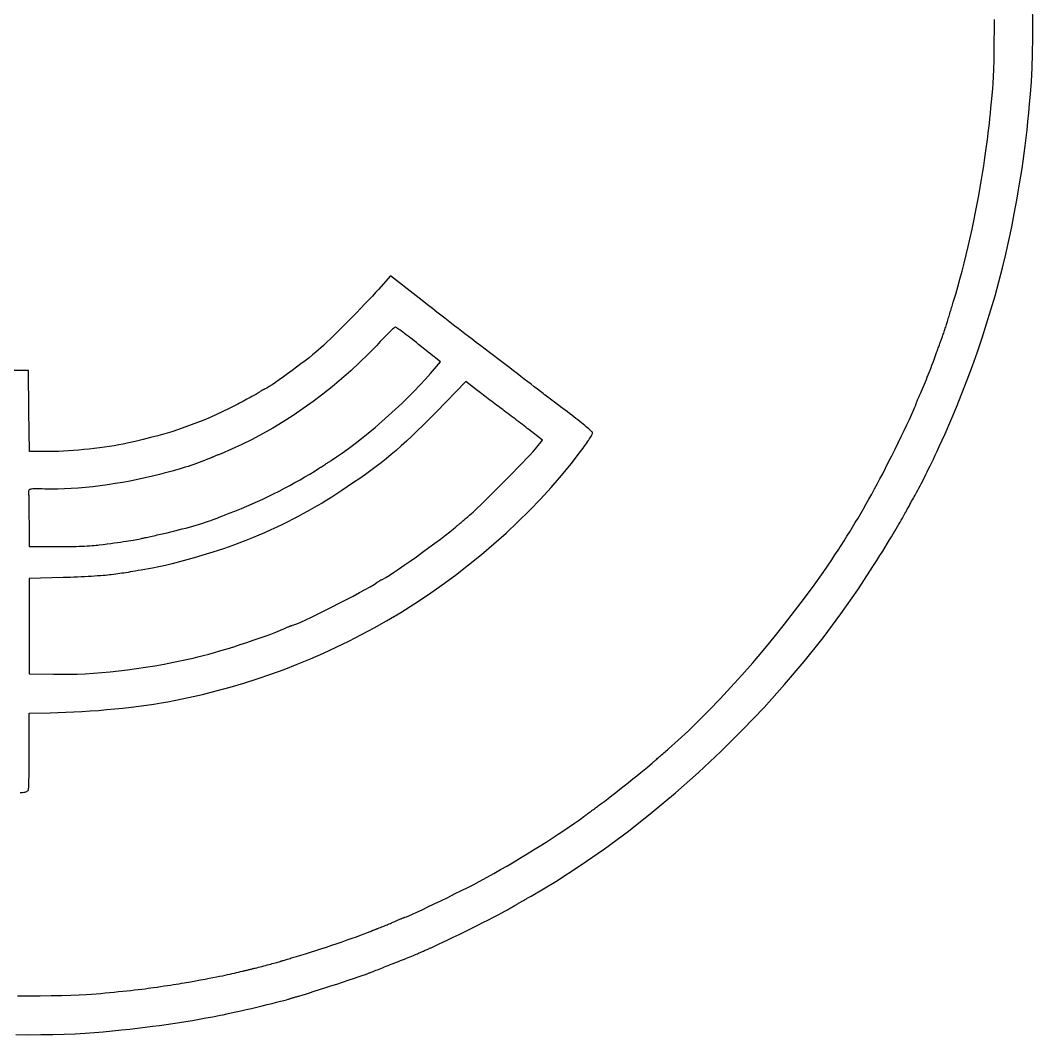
# Model space of a CAD drawing. Header units: millimetres. Extents: x 43 to 150, y 47 to 153.
# Drawn here: x 96.7 to 149.8, y 46.8 to 99.9 of the extents above; entities that cross this region are included whole.
import ezdxf

# ---------------------------------------------------------------- set-up
doc = ezdxf.new("R2010")
doc.units = ezdxf.units.MM
doc.layers.get('0').update_dxf_attribs({"linetype": 'CONTINUOUS'})

msp = doc.modelspace()

# ---------------------------------------------------------------- linework, layer by layer
for points in [[(96.467, 46.763), (97.125, 46.76), (97.769, 46.763), (98.394, 46.773), (98.994, 46.788), (99.563, 46.809), (100.096, 46.836), (100.588, 46.87), (101.031, 46.909), (101.525, 46.96), (101.991, 47.01), (102.43, 47.058), (102.846, 47.106), (103.242, 47.153), (103.622, 47.201), (103.987, 47.249), (104.343, 47.298), (104.69, 47.348), (105.034, 47.401), (105.375, 47.455), (105.719, 47.513), (106.068, 47.573), (106.424, 47.637), (106.792, 47.705), (107.174, 47.778), (107.335, 47.81), (107.53, 47.851), (107.753, 47.9), (107.999, 47.954), (108.262, 48.014), (108.536, 48.077), (108.817, 48.142), (109.099, 48.208), (109.377, 48.274), (109.644, 48.339), (109.897, 48.401), (110.128, 48.458), (110.334, 48.51), (110.507, 48.556), (110.644, 48.593), (110.739, 48.622), (110.763, 48.629), (110.79, 48.638), (110.82, 48.647), (110.853, 48.657), (110.888, 48.668), (110.925, 48.679), (110.964, 48.691), (111.004, 48.703), (111.046, 48.715), (111.088, 48.727), (111.13, 48.739), (111.173, 48.752), (111.216, 48.764), (111.258, 48.776), (111.3, 48.788), (111.34, 48.799), (111.465, 48.836), (111.638, 48.889), (111.852, 48.955), (112.101, 49.034), (112.375, 49.122), (112.668, 49.216), (112.972, 49.315), (113.281, 49.415), (113.585, 49.515), (113.879, 49.612), (114.154, 49.704), (114.403, 49.788), (114.619, 49.861), (114.794, 49.921), (114.921, 49.967), (114.992, 49.994), (115.014, 50.004), (115.047, 50.018), (115.089, 50.035), (115.14, 50.055), (115.198, 50.079), (115.264, 50.106), (115.337, 50.135), (115.416, 50.166), (115.5, 50.2), (115.589, 50.235), (115.683, 50.272), (115.78, 50.31), (115.881, 50.35), (115.984, 50.39), (116.088, 50.431), (116.194, 50.473), (116.301, 50.515), (116.409, 50.557), (116.517, 50.6), (116.625, 50.642), (116.731, 50.685), (116.836, 50.727), (116.938, 50.768), (117.036, 50.808), (117.13, 50.846), (117.219, 50.882), (117.303, 50.917), (117.38, 50.949), (117.451, 50.978), (117.513, 51.005), (117.567, 51.028), (117.612, 51.048), (117.653, 51.066), (117.696, 51.085), (117.74, 51.105), (117.786, 51.125), (117.832, 51.146), (117.879, 51.167), (117.926, 51.187), (117.973, 51.208), (118.02, 51.229), (118.065, 51.249), (118.109, 51.268), (118.152, 51.287), (118.192, 51.304), (118.231, 51.321), (118.266, 51.337), (118.299, 51.351), (118.44, 51.414), (118.627, 51.501), (118.853, 51.608), (119.111, 51.732), (119.395, 51.87), (119.697, 52.017), (120.01, 52.172), (120.329, 52.329), (120.645, 52.487), (120.951, 52.64), (121.242, 52.787), (121.509, 52.923), (121.746, 53.045), (121.946, 53.149), (122.103, 53.233), (122.208, 53.292), (122.253, 53.319), (122.3, 53.346), (122.348, 53.375), (122.397, 53.403), (122.446, 53.432), (122.496, 53.461), (122.545, 53.49), (122.593, 53.519), (122.641, 53.546), (122.687, 53.573), (122.732, 53.599), (122.774, 53.624), (122.815, 53.647), (122.852, 53.669), (122.886, 53.688), (122.917, 53.706), (122.947, 53.723), (122.979, 53.741), (123.012, 53.761), (123.047, 53.781), (123.083, 53.801), (123.12, 53.823), (123.158, 53.844), (123.196, 53.866), (123.234, 53.888), (123.272, 53.909), (123.309, 53.93), (123.345, 53.951), (123.38, 53.971), (123.413, 53.99), (123.445, 54.009), (123.475, 54.026), (124.762, 54.793), (126.044, 55.62), (127.318, 56.501), (128.58, 57.434), (129.826, 58.415), (131.053, 59.441), (132.257, 60.507), (133.433, 61.61), (134.579, 62.747), (135.691, 63.914), (136.765, 65.107), (137.796, 66.323), (138.782, 67.557), (139.719, 68.808), (140.603, 70.07), (141.43, 71.341), (141.603, 71.618), (141.762, 71.872), (141.907, 72.104), (142.039, 72.317), (142.159, 72.512), (142.269, 72.69), (142.369, 72.854), (142.46, 73.004), (142.544, 73.143), (142.621, 73.272), (142.692, 73.393), (142.759, 73.508), (142.822, 73.618), (142.883, 73.724), (142.942, 73.83), (143, 73.935), (143.035, 73.999), (143.072, 74.067), (143.112, 74.14), (143.154, 74.216), (143.197, 74.295), (143.242, 74.376), (143.288, 74.459), (143.334, 74.543), (143.38, 74.627), (143.426, 74.711), (143.472, 74.793), (143.517, 74.875), (143.56, 74.954), (143.602, 75.03), (143.642, 75.103), (143.68, 75.172), (143.744, 75.288), (143.806, 75.402), (143.866, 75.515), (143.926, 75.629), (143.987, 75.745), (144.048, 75.864), (144.11, 75.989), (144.176, 76.12), (144.244, 76.258), (144.316, 76.407), (144.393, 76.566), (144.475, 76.738), (144.563, 76.923), (144.657, 77.124), (144.759, 77.341), (144.87, 77.577), (145.18, 78.255), (145.483, 78.947), (145.778, 79.649), (146.065, 80.361), (146.343, 81.082), (146.612, 81.809), (146.871, 82.541), (147.12, 83.277), (147.357, 84.014), (147.583, 84.751), (147.797, 85.487), (147.999, 86.22), (148.188, 86.948), (148.363, 87.67), (148.523, 88.385), (148.67, 89.089), (148.767, 89.583), (148.856, 90.052), (148.939, 90.499), (149.017, 90.928), (149.088, 91.344), (149.154, 91.75), (149.216, 92.149), (149.274, 92.545), (149.329, 92.941), (149.38, 93.343), (149.429, 93.752), (149.476, 94.174), (149.522, 94.611), (149.567, 95.067), (149.612, 95.547), (149.657, 96.053), (149.705, 96.714), (149.74, 97.426), (149.763, 98.182), (149.773, 98.975), (149.771, 99.798), (149.758, 100.644)], [(96.544, 48.8), (97.147, 48.801), (97.74, 48.805), (98.311, 48.811), (98.849, 48.821), (99.34, 48.832), (99.775, 48.847), (100.14, 48.864), (100.425, 48.883), (100.666, 48.904), (100.907, 48.926), (101.145, 48.948), (101.381, 48.97), (101.613, 48.993), (101.841, 49.016), (102.063, 49.039), (102.279, 49.062), (102.488, 49.084), (102.688, 49.107), (102.88, 49.129), (103.062, 49.15), (103.233, 49.171), (103.393, 49.192), (103.54, 49.211), (103.673, 49.23), (103.866, 49.259), (104.052, 49.286), (104.231, 49.313), (104.402, 49.338), (104.566, 49.363), (104.723, 49.387), (104.872, 49.41), (105.014, 49.433), (105.149, 49.454), (105.276, 49.475), (105.396, 49.494), (105.508, 49.513), (105.614, 49.531), (105.711, 49.548), (105.802, 49.565), (105.885, 49.58), (106.143, 49.629), (106.378, 49.674), (106.594, 49.715), (106.792, 49.753), (106.973, 49.789), (107.139, 49.822), (107.292, 49.852), (107.433, 49.881), (107.565, 49.909), (107.688, 49.935), (107.806, 49.961), (107.918, 49.986), (108.028, 50.012), (108.136, 50.037), (108.244, 50.064), (108.355, 50.091), (108.389, 50.1), (108.426, 50.109), (108.465, 50.119), (108.505, 50.129), (108.547, 50.139), (108.59, 50.15), (108.633, 50.16), (108.677, 50.171), (108.721, 50.182), (108.764, 50.193), (108.807, 50.203), (108.849, 50.214), (108.889, 50.223), (108.928, 50.233), (108.965, 50.242), (108.999, 50.25), (109.087, 50.272), (109.177, 50.295), (109.269, 50.318), (109.362, 50.342), (109.456, 50.366), (109.549, 50.39), (109.641, 50.415), (109.732, 50.439), (109.82, 50.463), (109.905, 50.486), (109.987, 50.509), (110.063, 50.53), (110.135, 50.55), (110.2, 50.569), (110.258, 50.587), (110.309, 50.602), (110.335, 50.61), (110.366, 50.62), (110.402, 50.631), (110.444, 50.643), (110.49, 50.657), (110.54, 50.672), (110.593, 50.688), (110.65, 50.705), (110.71, 50.723), (110.772, 50.742), (110.836, 50.761), (110.901, 50.78), (110.968, 50.8), (111.035, 50.82), (111.102, 50.84), (111.168, 50.859), (111.399, 50.929), (111.647, 51.005), (111.908, 51.086), (112.179, 51.173), (112.457, 51.262), (112.739, 51.355), (113.021, 51.448), (113.3, 51.542), (113.572, 51.635), (113.836, 51.726), (114.086, 51.814), (114.321, 51.897), (114.536, 51.975), (114.729, 52.047), (114.896, 52.111), (115.034, 52.167), (115.057, 52.177), (115.082, 52.187), (115.107, 52.197), (115.133, 52.208), (115.16, 52.219), (115.187, 52.23), (115.215, 52.241), (115.243, 52.252), (115.271, 52.263), (115.298, 52.274), (115.325, 52.285), (115.351, 52.295), (115.376, 52.305), (115.399, 52.314), (115.422, 52.323), (115.443, 52.331), (115.512, 52.358), (115.577, 52.383), (115.64, 52.408), (115.7, 52.431), (115.758, 52.455), (115.815, 52.478), (115.871, 52.501), (115.927, 52.524), (115.984, 52.547), (116.041, 52.571), (116.099, 52.596), (116.159, 52.622), (116.222, 52.649), (116.287, 52.678), (116.356, 52.708), (116.43, 52.74), (116.471, 52.759), (116.512, 52.777), (116.552, 52.794), (116.591, 52.81), (116.628, 52.826), (116.664, 52.841), (116.698, 52.855), (116.729, 52.868), (116.759, 52.879), (116.785, 52.89), (116.809, 52.899), (116.83, 52.907), (116.848, 52.913), (116.862, 52.917), (116.872, 52.92), (116.878, 52.921), (116.938, 52.939), (117.064, 52.991), (117.248, 53.072), (117.481, 53.179), (117.755, 53.307), (118.063, 53.454), (118.396, 53.613), (118.746, 53.783), (119.105, 53.958), (119.465, 54.135), (119.817, 54.31), (120.153, 54.479), (120.465, 54.638), (120.745, 54.782), (120.985, 54.908), (121.177, 55.013), (121.527, 55.21), (121.878, 55.41), (122.229, 55.614), (122.579, 55.82), (122.926, 56.027), (123.27, 56.235), (123.608, 56.444), (123.941, 56.651), (124.266, 56.857), (124.583, 57.061), (124.891, 57.263), (125.188, 57.46), (125.473, 57.653), (125.745, 57.841), (126.003, 58.024), (126.246, 58.2), (126.283, 58.227), (126.325, 58.257), (126.369, 58.29), (126.417, 58.325), (126.467, 58.362), (126.519, 58.4), (126.572, 58.44), (126.627, 58.48), (126.683, 58.521), (126.739, 58.562), (126.796, 58.604), (126.851, 58.645), (126.906, 58.685), (126.96, 58.725), (127.012, 58.763), (127.062, 58.8), (127.185, 58.891), (127.336, 59.007), (127.511, 59.141), (127.704, 59.292), (127.913, 59.455), (128.132, 59.628), (128.356, 59.805), (128.582, 59.985), (128.804, 60.162), (129.019, 60.334), (129.221, 60.497), (129.406, 60.648), (129.57, 60.782), (129.709, 60.896), (129.816, 60.988), (129.889, 61.052), (129.914, 61.074), (129.943, 61.1), (129.977, 61.131), (130.016, 61.165), (130.058, 61.203), (130.105, 61.244), (130.154, 61.287), (130.206, 61.333), (130.261, 61.381), (130.318, 61.43), (130.376, 61.481), (130.435, 61.533), (130.496, 61.585), (130.556, 61.638), (130.617, 61.69), (130.677, 61.742), (131.191, 62.197), (131.722, 62.691), (132.267, 63.218), (132.822, 63.777), (133.385, 64.364), (133.953, 64.975), (134.523, 65.606), (135.091, 66.255), (135.655, 66.917), (136.212, 67.59), (136.759, 68.269), (137.292, 68.952), (137.809, 69.635), (138.308, 70.315), (138.784, 70.987), (139.234, 71.649), (139.405, 71.906), (139.569, 72.157), (139.729, 72.402), (139.884, 72.644), (140.035, 72.883), (140.183, 73.121), (140.329, 73.358), (140.472, 73.595), (140.615, 73.834), (140.757, 74.076), (140.899, 74.321), (141.042, 74.572), (141.187, 74.828), (141.333, 75.092), (141.482, 75.363), (141.635, 75.644), (141.764, 75.885), (141.906, 76.158), (142.059, 76.455), (142.22, 76.772), (142.386, 77.102), (142.553, 77.438), (142.719, 77.774), (142.88, 78.104), (143.034, 78.421), (143.177, 78.72), (143.307, 78.994), (143.42, 79.237), (143.513, 79.443), (143.583, 79.604), (143.627, 79.716), (143.643, 79.771), (143.644, 79.777), (143.646, 79.788), (143.651, 79.802), (143.657, 79.819), (143.665, 79.84), (143.674, 79.864), (143.684, 79.891), (143.696, 79.92), (143.709, 79.952), (143.722, 79.985), (143.737, 80.021), (143.753, 80.059), (143.77, 80.097), (143.787, 80.137), (143.805, 80.178), (143.823, 80.22), (143.883, 80.356), (143.94, 80.487), (143.995, 80.614), (144.048, 80.737), (144.099, 80.858), (144.149, 80.978), (144.198, 81.097), (144.246, 81.216), (144.294, 81.337), (144.342, 81.461), (144.391, 81.587), (144.441, 81.718), (144.492, 81.854), (144.545, 81.996), (144.6, 82.145), (144.657, 82.302), (144.675, 82.352), (144.694, 82.405), (144.715, 82.46), (144.735, 82.516), (144.757, 82.574), (144.778, 82.632), (144.8, 82.691), (144.822, 82.75), (144.843, 82.808), (144.864, 82.865), (144.885, 82.92), (144.905, 82.974), (144.925, 83.025), (144.943, 83.074), (144.96, 83.12), (144.976, 83.161), (144.992, 83.204), (145.009, 83.25), (145.027, 83.3), (145.046, 83.354), (145.066, 83.41), (145.086, 83.469), (145.107, 83.53), (145.128, 83.592), (145.149, 83.655), (145.17, 83.719), (145.19, 83.783), (145.211, 83.846), (145.231, 83.908), (145.25, 83.969), (145.268, 84.028), (145.285, 84.085), (145.303, 84.143), (145.321, 84.205), (145.341, 84.27), (145.362, 84.339), (145.384, 84.411), (145.406, 84.484), (145.429, 84.559), (145.452, 84.634), (145.475, 84.71), (145.498, 84.786), (145.521, 84.861), (145.543, 84.934), (145.565, 85.006), (145.586, 85.074), (145.606, 85.14), (145.625, 85.202), (145.736, 85.57), (145.846, 85.956), (145.957, 86.357), (146.067, 86.771), (146.176, 87.196), (146.283, 87.63), (146.389, 88.071), (146.491, 88.517), (146.591, 88.965), (146.687, 89.413), (146.778, 89.86), (146.866, 90.302), (146.948, 90.738), (147.025, 91.166), (147.096, 91.584), (147.16, 91.988), (147.205, 92.286), (147.247, 92.565), (147.285, 92.828), (147.321, 93.079), (147.354, 93.321), (147.386, 93.557), (147.416, 93.792), (147.444, 94.027), (147.472, 94.267), (147.5, 94.514), (147.528, 94.773), (147.556, 95.046), (147.585, 95.336), (147.615, 95.648), (147.646, 95.985), (147.68, 96.349), (147.7, 96.617), (147.717, 96.958), (147.731, 97.362), (147.743, 97.818), (147.752, 98.316), (147.759, 98.844), (147.763, 99.394), (147.764, 99.954)], [(96.681, 59.448), (96.745, 59.449), (96.809, 59.454), (96.871, 59.463), (96.929, 59.475), (96.983, 59.492), (97.029, 59.512), (97.068, 59.535), (97.097, 59.563), (97.116, 59.593), (97.121, 59.618), (97.127, 59.662), (97.132, 59.723), (97.136, 59.802), (97.141, 59.897), (97.145, 60.006), (97.149, 60.129), (97.152, 60.264), (97.155, 60.412), (97.157, 60.569), (97.159, 60.737), (97.161, 60.912), (97.162, 61.095), (97.162, 61.284), (97.162, 61.478), (97.162, 61.677), (97.152, 63.617), (98.254, 63.634), (98.659, 63.642), (99.073, 63.656), (99.495, 63.675), (99.923, 63.698), (100.355, 63.726), (100.788, 63.758), (101.221, 63.794), (101.651, 63.834), (102.077, 63.878), (102.497, 63.925), (102.908, 63.976), (103.309, 64.029), (103.698, 64.086), (104.072, 64.145), (104.429, 64.207), (104.768, 64.271), (105.508, 64.425), (106.242, 64.593), (106.97, 64.776), (107.693, 64.973), (108.409, 65.184), (109.12, 65.41), (109.824, 65.649), (110.523, 65.903), (111.216, 66.171), (111.902, 66.453), (112.583, 66.75), (113.257, 67.06), (113.925, 67.385), (114.588, 67.724), (115.244, 68.077), (115.894, 68.444), (116.637, 68.887), (117.372, 69.35), (118.097, 69.831), (118.81, 70.329), (119.511, 70.844), (120.198, 71.375), (120.87, 71.92), (121.526, 72.478), (122.165, 73.05), (122.786, 73.632), (123.388, 74.225), (123.969, 74.828), (124.529, 75.44), (125.066, 76.059), (125.579, 76.684), (126.067, 77.315), (126.134, 77.406), (126.199, 77.495), (126.262, 77.582), (126.321, 77.666), (126.378, 77.748), (126.431, 77.826), (126.48, 77.9), (126.526, 77.97), (126.567, 78.035), (126.603, 78.094), (126.634, 78.148), (126.659, 78.194), (126.679, 78.234), (126.693, 78.267), (126.701, 78.291), (126.701, 78.307), (126.693, 78.322), (126.674, 78.345), (126.645, 78.376), (126.607, 78.413), (126.559, 78.457), (126.503, 78.507), (126.439, 78.562), (126.368, 78.622), (126.29, 78.686), (126.205, 78.755), (126.115, 78.827), (126.021, 78.902), (125.921, 78.98), (125.818, 79.059), (125.711, 79.141), (125.601, 79.224), (125.489, 79.308), (125.374, 79.395), (125.258, 79.482), (125.14, 79.571), (125.023, 79.66), (124.906, 79.748), (124.791, 79.835), (124.679, 79.92), (124.57, 80.003), (124.465, 80.083), (124.365, 80.159), (124.271, 80.231), (124.183, 80.298), (124.103, 80.359), (124.032, 80.414), (123.969, 80.463), (123.808, 80.587), (123.643, 80.715), (123.472, 80.846), (123.297, 80.981), (123.117, 81.12), (122.932, 81.261), (122.743, 81.407), (122.549, 81.555), (122.35, 81.707), (122.147, 81.862), (121.939, 82.021), (121.727, 82.183), (121.51, 82.348), (121.289, 82.516), (121.063, 82.687), (120.833, 82.862), (120.599, 83.04), (120.384, 83.203), (120.185, 83.355), (119.999, 83.496), (119.822, 83.632), (119.651, 83.763), (119.481, 83.894), (119.309, 84.027), (119.132, 84.164), (118.946, 84.308), (118.747, 84.462), (118.533, 84.63), (118.298, 84.813), (118.04, 85.015), (117.755, 85.238), (117.44, 85.484), (116.108, 86.527), (115.468, 85.811), (115.323, 85.652), (115.155, 85.47), (114.965, 85.269), (114.759, 85.053), (114.54, 84.826), (114.312, 84.591), (114.078, 84.352), (113.842, 84.113), (113.607, 83.877), (113.378, 83.649), (113.159, 83.432), (112.952, 83.229), (112.762, 83.046), (112.592, 82.884), (112.446, 82.749), (112.328, 82.643), (112.188, 82.525), (112.02, 82.388), (111.83, 82.238), (111.622, 82.077), (111.402, 81.909), (111.173, 81.737), (110.94, 81.565), (110.709, 81.396), (110.485, 81.234), (110.271, 81.083), (110.073, 80.945), (109.896, 80.824), (109.745, 80.724), (109.624, 80.649), (109.537, 80.601), (109.491, 80.584), (109.484, 80.583), (109.475, 80.581), (109.464, 80.577), (109.451, 80.571), (109.436, 80.564), (109.42, 80.556), (109.402, 80.547), (109.383, 80.536), (109.363, 80.525), (109.342, 80.512), (109.32, 80.498), (109.298, 80.484), (109.275, 80.469), (109.252, 80.454), (109.228, 80.437), (109.204, 80.421), (109.176, 80.402), (109.138, 80.378), (109.092, 80.349), (109.038, 80.317), (108.976, 80.282), (108.907, 80.243), (108.833, 80.201), (108.753, 80.157), (108.668, 80.11), (108.578, 80.061), (108.486, 80.011), (108.39, 79.96), (108.291, 79.908), (108.191, 79.856), (108.09, 79.803), (107.989, 79.751), (107.646, 79.578), (107.309, 79.414), (106.977, 79.258), (106.647, 79.111), (106.318, 78.971), (105.989, 78.838), (105.657, 78.711), (105.321, 78.589), (104.98, 78.473), (104.631, 78.361), (104.274, 78.254), (103.906, 78.149), (103.526, 78.048), (103.133, 77.948), (102.724, 77.851), (102.298, 77.754), (102.083, 77.709), (101.855, 77.665), (101.615, 77.623), (101.365, 77.583), (101.107, 77.546), (100.842, 77.51), (100.573, 77.477), (100.301, 77.446), (100.027, 77.419), (99.754, 77.394), (99.483, 77.373), (99.215, 77.355), (98.954, 77.341), (98.699, 77.33), (98.454, 77.324), (98.219, 77.321), (97.168, 77.319), (97.145, 79.446), (97.122, 81.572), (96.735, 81.572), (96.349, 81.572)], [(115.378, 82.885), (114.937, 82.429), (114.482, 81.984), (114.015, 81.55), (113.536, 81.127), (113.046, 80.717), (112.547, 80.32), (112.039, 79.937), (111.523, 79.568), (111, 79.214), (110.471, 78.875), (109.936, 78.553), (109.397, 78.247), (108.855, 77.959), (108.31, 77.689), (107.764, 77.438), (107.217, 77.205), (107.176, 77.189), (107.135, 77.172), (107.094, 77.156), (107.053, 77.139), (107.012, 77.122), (106.971, 77.106), (106.932, 77.089), (106.893, 77.074), (106.856, 77.058), (106.82, 77.044), (106.787, 77.03), (106.755, 77.017), (106.727, 77.005), (106.701, 76.995), (106.678, 76.985), (106.658, 76.977), (106.502, 76.913), (106.353, 76.853), (106.208, 76.796), (106.065, 76.742), (105.925, 76.69), (105.784, 76.64), (105.64, 76.592), (105.494, 76.544), (105.342, 76.496), (105.183, 76.448), (105.016, 76.398), (104.838, 76.348), (104.649, 76.296), (104.447, 76.241), (104.229, 76.183), (103.995, 76.122), (103.616, 76.027), (103.232, 75.938), (102.843, 75.854), (102.452, 75.776), (102.058, 75.704), (101.665, 75.638), (101.272, 75.579), (100.881, 75.526), (100.494, 75.479), (100.111, 75.44), (99.735, 75.407), (99.366, 75.381), (99.005, 75.363), (98.654, 75.352), (98.315, 75.349), (97.988, 75.354), (97.839, 75.358), (97.709, 75.361), (97.595, 75.363), (97.497, 75.363), (97.414, 75.363), (97.344, 75.36), (97.286, 75.355), (97.24, 75.349), (97.203, 75.339), (97.175, 75.328), (97.155, 75.313), (97.141, 75.295), (97.133, 75.274), (97.129, 75.249), (97.128, 75.221), (97.128, 75.189), (97.129, 75.162), (97.13, 75.123), (97.131, 75.072), (97.132, 75.01), (97.133, 74.937), (97.134, 74.855), (97.136, 74.764), (97.137, 74.664), (97.139, 74.557), (97.14, 74.444), (97.142, 74.324), (97.143, 74.2), (97.145, 74.072), (97.146, 73.94), (97.148, 73.805), (97.15, 73.668), (97.165, 72.337), (98.665, 72.337), (98.821, 72.337), (98.98, 72.338), (99.14, 72.341), (99.3, 72.344), (99.46, 72.347), (99.617, 72.352), (99.771, 72.357), (99.921, 72.362), (100.065, 72.369), (100.204, 72.375), (100.334, 72.383), (100.456, 72.39), (100.568, 72.398), (100.669, 72.407), (100.758, 72.416), (100.834, 72.424), (101.044, 72.452), (101.244, 72.479), (101.434, 72.505), (101.615, 72.53), (101.785, 72.554), (101.946, 72.577), (102.097, 72.599), (102.239, 72.621), (102.371, 72.642), (102.495, 72.661), (102.609, 72.68), (102.715, 72.699), (102.811, 72.716), (102.899, 72.733), (102.979, 72.749), (103.05, 72.764), (103.089, 72.773), (103.136, 72.784), (103.189, 72.796), (103.248, 72.809), (103.312, 72.823), (103.382, 72.839), (103.455, 72.855), (103.532, 72.873), (103.613, 72.891), (103.695, 72.909), (103.78, 72.928), (103.866, 72.947), (103.952, 72.967), (104.039, 72.986), (104.125, 73.006), (104.21, 73.025), (104.4, 73.068), (104.593, 73.114), (104.788, 73.161), (104.982, 73.21), (105.176, 73.261), (105.368, 73.312), (105.557, 73.363), (105.741, 73.415), (105.919, 73.467), (106.091, 73.518), (106.255, 73.569), (106.41, 73.618), (106.555, 73.666), (106.688, 73.712), (106.809, 73.756), (106.916, 73.798), (106.938, 73.807), (106.97, 73.819), (107.01, 73.835), (107.057, 73.854), (107.112, 73.875), (107.174, 73.9), (107.242, 73.926), (107.315, 73.955), (107.393, 73.986), (107.476, 74.018), (107.562, 74.052), (107.652, 74.087), (107.745, 74.123), (107.839, 74.16), (107.936, 74.198), (108.033, 74.236), (108.295, 74.34), (108.565, 74.453), (108.841, 74.572), (109.122, 74.698), (109.405, 74.829), (109.69, 74.965), (109.976, 75.104), (110.261, 75.247), (110.543, 75.393), (110.821, 75.54), (111.094, 75.689), (111.36, 75.838), (111.618, 75.987), (111.866, 76.134), (112.103, 76.28), (112.328, 76.424), (112.382, 76.458), (112.435, 76.493), (112.487, 76.527), (112.539, 76.561), (112.59, 76.594), (112.64, 76.626), (112.688, 76.657), (112.733, 76.686), (112.777, 76.714), (112.817, 76.74), (112.854, 76.764), (112.888, 76.786), (112.919, 76.805), (112.945, 76.822), (112.966, 76.835), (112.983, 76.846), (113.275, 77.034), (113.584, 77.247), (113.908, 77.481), (114.243, 77.734), (114.587, 78.004), (114.938, 78.289), (115.292, 78.585), (115.648, 78.892), (116.001, 79.206), (116.35, 79.524), (116.692, 79.846), (117.023, 80.167), (117.343, 80.487), (117.646, 80.802), (117.932, 81.11), (118.197, 81.409), (118.723, 82.019), (117.575, 82.934), (117.458, 83.027), (117.343, 83.117), (117.231, 83.205), (117.124, 83.289), (117.02, 83.368), (116.922, 83.444), (116.829, 83.514), (116.743, 83.579), (116.663, 83.638), (116.591, 83.69), (116.528, 83.736), (116.473, 83.775), (116.427, 83.805), (116.392, 83.827), (116.367, 83.841), (116.354, 83.846), (116.341, 83.84), (116.32, 83.825), (116.291, 83.801), (116.254, 83.769), (116.209, 83.728), (116.158, 83.68), (116.1, 83.624), (116.037, 83.562), (115.968, 83.494), (115.894, 83.42), (115.816, 83.341), (115.734, 83.257), (115.649, 83.169), (115.561, 83.078), (115.47, 82.983), (115.378, 82.885)], [(118.489, 79.388), (118.141, 79.036), (117.814, 78.71), (117.506, 78.408), (117.214, 78.126), (116.934, 77.863), (116.664, 77.616), (116.401, 77.382), (116.141, 77.159), (115.882, 76.945), (115.62, 76.736), (115.353, 76.53), (115.078, 76.325), (114.791, 76.119), (114.49, 75.907), (114.171, 75.689), (113.832, 75.462), (113.552, 75.277), (113.282, 75.102), (113.02, 74.935), (112.764, 74.775), (112.513, 74.622), (112.264, 74.474), (112.015, 74.331), (111.765, 74.191), (111.512, 74.053), (111.254, 73.916), (110.99, 73.78), (110.716, 73.643), (110.432, 73.504), (110.136, 73.362), (109.825, 73.216), (109.498, 73.065), (109.193, 72.93), (108.866, 72.793), (108.52, 72.656), (108.158, 72.518), (107.783, 72.382), (107.398, 72.247), (107.006, 72.116), (106.609, 71.988), (106.211, 71.865), (105.815, 71.748), (105.422, 71.638), (105.038, 71.535), (104.663, 71.44), (104.301, 71.355), (103.956, 71.28), (103.63, 71.216), (103.412, 71.177), (103.214, 71.141), (103.034, 71.108), (102.871, 71.079), (102.722, 71.053), (102.586, 71.029), (102.459, 71.008), (102.341, 70.988), (102.23, 70.97), (102.123, 70.953), (102.018, 70.938), (101.914, 70.922), (101.808, 70.908), (101.698, 70.893), (101.583, 70.878), (101.461, 70.862), (101.377, 70.852), (101.277, 70.842), (101.163, 70.832), (101.036, 70.821), (100.897, 70.811), (100.747, 70.8), (100.588, 70.79), (100.42, 70.78), (100.246, 70.77), (100.066, 70.761), (99.883, 70.751), (99.696, 70.743), (99.507, 70.735), (99.318, 70.727), (99.13, 70.721), (98.945, 70.715), (97.159, 70.661), (97.159, 68.17), (97.159, 65.679), (98.429, 65.65), (98.838, 65.645), (99.252, 65.647), (99.672, 65.657), (100.097, 65.674), (100.528, 65.7), (100.965, 65.733), (101.409, 65.773), (101.86, 65.822), (102.319, 65.878), (102.784, 65.943), (103.258, 66.015), (103.74, 66.095), (104.231, 66.183), (104.73, 66.28), (105.238, 66.384), (105.756, 66.497), (106.003, 66.555), (106.276, 66.624), (106.571, 66.703), (106.882, 66.791), (107.208, 66.886), (107.543, 66.987), (107.883, 67.094), (108.226, 67.203), (108.565, 67.315), (108.899, 67.428), (109.222, 67.54), (109.531, 67.651), (109.822, 67.758), (110.09, 67.862), (110.333, 67.96), (110.545, 68.051), (110.582, 68.067), (110.619, 68.083), (110.655, 68.099), (110.69, 68.114), (110.723, 68.128), (110.756, 68.141), (110.786, 68.154), (110.815, 68.165), (110.842, 68.176), (110.866, 68.185), (110.888, 68.193), (110.908, 68.2), (110.924, 68.206), (110.937, 68.21), (110.947, 68.212), (110.954, 68.213), (111.036, 68.234), (111.189, 68.292), (111.401, 68.384), (111.664, 68.504), (111.969, 68.648), (112.306, 68.812), (112.666, 68.989), (113.04, 69.176), (113.417, 69.368), (113.789, 69.56), (114.146, 69.748), (114.479, 69.926), (114.778, 70.09), (115.035, 70.235), (115.24, 70.356), (115.382, 70.45), (115.407, 70.467), (115.431, 70.484), (115.455, 70.5), (115.479, 70.515), (115.502, 70.53), (115.524, 70.544), (115.545, 70.557), (115.566, 70.569), (115.585, 70.58), (115.603, 70.59), (115.619, 70.598), (115.634, 70.605), (115.647, 70.611), (115.658, 70.615), (115.667, 70.618), (115.674, 70.618), (115.736, 70.644), (115.861, 70.717), (116.04, 70.831), (116.265, 70.98), (116.528, 71.158), (116.819, 71.36), (117.132, 71.58), (117.457, 71.811), (117.787, 72.048), (118.113, 72.284), (118.426, 72.514), (118.719, 72.732), (118.983, 72.932), (119.209, 73.107), (119.39, 73.253), (119.518, 73.363), (119.535, 73.379), (119.556, 73.398), (119.582, 73.42), (119.611, 73.445), (119.644, 73.473), (119.679, 73.504), (119.718, 73.536), (119.758, 73.571), (119.801, 73.607), (119.846, 73.644), (119.892, 73.683), (119.94, 73.722), (119.988, 73.762), (120.036, 73.803), (120.085, 73.843), (120.134, 73.883), (120.264, 73.995), (120.433, 74.148), (120.635, 74.337), (120.865, 74.557), (121.117, 74.801), (121.384, 75.064), (121.663, 75.34), (121.945, 75.623), (122.227, 75.907), (122.503, 76.188), (122.766, 76.459), (123.011, 76.714), (123.232, 76.948), (123.424, 77.155), (123.581, 77.329), (123.698, 77.465), (124.063, 77.911), (123.35, 78.472), (123.274, 78.532), (123.192, 78.596), (123.106, 78.663), (123.016, 78.733), (122.923, 78.805), (122.827, 78.878), (122.73, 78.953), (122.632, 79.028), (122.534, 79.102), (122.437, 79.177), (122.341, 79.249), (122.247, 79.32), (122.156, 79.389), (122.069, 79.455), (121.985, 79.517), (121.907, 79.575), (121.83, 79.633), (121.749, 79.693), (121.666, 79.755), (121.58, 79.82), (121.492, 79.885), (121.404, 79.952), (121.316, 80.019), (121.228, 80.085), (121.141, 80.151), (121.055, 80.216), (120.973, 80.279), (120.893, 80.34), (120.817, 80.398), (120.746, 80.453), (120.679, 80.504), (120.619, 80.551), (120.06, 80.984), (118.489, 79.388)]]:
    msp.add_lwpolyline(points)

doc.saveas('drawing.dxf')
